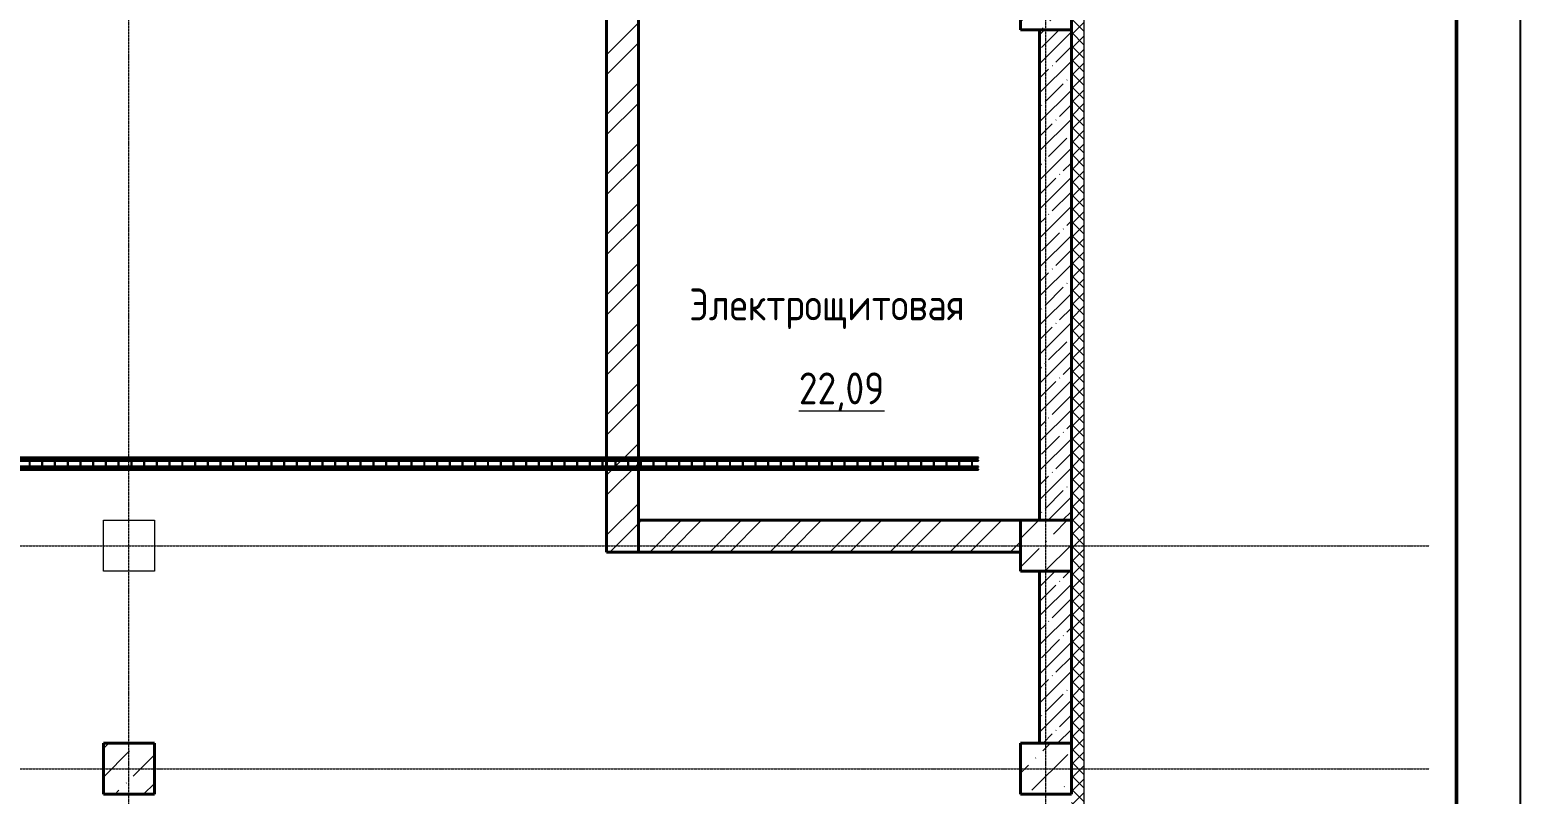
# Model space of a CAD drawing. Header units: millimetres. Extents: x 0 to 351840, y -132678 to 32417.
# Drawn here: x 340091 to 351792, y 9385 to 15385 of the extents above; entities that cross this region are included whole.
import ezdxf

# ---------------------------------------------------------------- set-up
doc = ezdxf.new("R2010")
doc.units = ezdxf.units.MM
doc.linetypes.add('BI_линия_сетки', pattern=[25, 20, -2.5, 0, -2.5])
for name, color, linetype, lineweight in [('KPSP-Рамка', 7, 'Continuous', 70), ('Марки помещений', 7, 'Continuous', 20), ('Несущие колонны', 7, 'Continuous', 18), ('Оси', 7, 'Continuous', 9), ('Перекрытие', 7, 'Continuous', 18), ('Стены внутренние', 7, 'Continuous', 18), ('Стены наружные', 7, 'Continuous', 18), ('Стены несущие', 7, 'Continuous', 18), ('Стены отделка', 7, 'Continuous', 18)]:
    doc.layers.add(name, color=color, linetype=linetype, lineweight=lineweight)
doc.styles.add('GOST Common_1', font='GOST Common.ttf', dxfattribs={"width": 0.9, "height": 250})
pattern_1 = [(45, (5685.96, 5809.43), (-235.7317, 235.7317), []), (45, (5843.12, 5809.43), (-235.7317, 235.7317), [])]

# ---------------------------------------------------------------- blocks, each defined once
blk = doc.blocks.new('*U84')
at = {"color": 7, "linetype": 'ByBlock', "lineweight": 25}
blk.add_lwpolyline([(594, 420), (594, 0), (0, 0), (0, 420)], close=True, dxfattribs=at)
at = {"color": 0, "linetype": 'ByBlock', "lineweight": 50}
blk.add_lwpolyline([(589, 415), (589, 5), (20, 5), (20, 415)], close=True, dxfattribs=at)
blk = doc.blocks.new('_временные_конструкции_колонны_монолитные_прямоугольная - _временная_конструкция_колонна_400x400-V14--01 Подвал__-3_000____Отделочный_')
at = {"layer": 'Несущие колонны', "lineweight": 9}
h = blk.add_hatch(dxfattribs=at)
h.set_pattern_fill('FP_15', color=9, style=0, pattern_type=2)
h.set_pattern_definition([(45, (-40450, -7900), (84.18955, 308.69595), [396.875, -79.375, 3.353, -76.022])])
h.paths.add_polyline_path([(200, -200), (200, 200), (-200, 200), (-200, -200)])
at = {"layer": 'Несущие колонны', "color": 9, "lineweight": 40}
for p, q in [((200, 200), (-200, 200)), ((-200, 200), (-200, -200)), ((200, -200), (200, 200)), ((-200, -200), (200, -200))]:
    blk.add_line(p, q, dxfattribs=at)
blk = doc.blocks.new('_временные_конструкции_колонны_монолитные_прямоугольная - _временная_конструкция_колонна_400x400-V15--01 Подвал__-3_000____Отделочный_')
at = {"layer": 'Несущие колонны', "lineweight": 9}
h = blk.add_hatch(dxfattribs=at)
h.set_pattern_fill('FP_16', color=9, style=0, pattern_type=2)
h.set_pattern_definition([(45, (-47650, -7900), (84.18955, 308.69595), [396.875, -79.375, 3.353, -76.022])])
h.paths.add_polyline_path([(200, -200), (200, 200), (-200, 200), (-200, -200)])
at = {"layer": 'Несущие колонны', "color": 9, "lineweight": 40}
for p, q in [((200, 200), (-200, 200)), ((-200, 200), (-200, -200)), ((200, -200), (200, 200)), ((-200, -200), (200, -200))]:
    blk.add_line(p, q, dxfattribs=at)
blk = doc.blocks.new('_временные_конструкции_колонны_монолитные_прямоугольная - _временная_конструкция_колонна_400x400-V23--01 Подвал__-3_000____Отделочный_')
at = {"layer": 'Несущие колонны', "lineweight": 9}
h = blk.add_hatch(dxfattribs=at)
h.set_pattern_fill('FP_24', color=9, style=0, pattern_type=2)
h.set_pattern_definition([(45, (-47650, -13900), (84.18955, 308.69595), [396.875, -79.375, 3.353, -76.022])])
h.paths.add_polyline_path([(200, -200), (200, 200), (-200, 200), (-200, -200)])
at = {"layer": 'Несущие колонны', "color": 9, "lineweight": 40}
for p, q in [((200, 200), (-200, 200)), ((-200, 200), (-200, -200)), ((200, -200), (200, 200)), ((-200, -200), (200, -200))]:
    blk.add_line(p, q, dxfattribs=at)
blk = doc.blocks.new('_временные_конструкции_колонны_монолитные_прямоугольная - _временная_конструкция_колонна_400x400-V47--01 Подвал__-3_000____Отделочный_')
at = {"layer": 'Несущие колонны', "lineweight": 9}
h = blk.add_hatch(dxfattribs=at)
h.set_pattern_fill('FP_48', color=9, style=0, pattern_type=2)
h.set_pattern_definition([(45, (-47650, -9650), (84.18955, 308.69595), [396.875, -79.375, 3.353, -76.022])])
h.paths.add_polyline_path([(200, -200), (200, 200), (-200, 200), (-200, -200)])
at = {"layer": 'Несущие колонны', "color": 9, "lineweight": 40}
for p, q in [((200, 200), (-200, 200)), ((-200, 200), (-200, -200)), ((200, -200), (200, 200)), ((-200, -200), (200, -200))]:
    blk.add_line(p, q, dxfattribs=at)
blk = doc.blocks.new('Подоснова подвал')
at = {"layer": 'Стены внутренние', "lineweight": 9}
h = blk.add_hatch(dxfattribs=at)
h.set_pattern_fill('FP_47', color=9, style=0, pattern_type=2)
h.set_pattern_definition([(45, (5685.964, 5809.43), (-53.03301, 53.03301), []), (135, (5685.964, 5809.43), (-53.03301, -53.03301), [])])
h.paths.add_polyline_path([(53636, 5609.4), (53636, 21299.4), (53536, 21299.4), (53536, 5609.4)])
h.paths.add_polyline_path([(53536, 22309.4), (53636, 22309.4), (53636, 23749.4), (53536, 23749.4), (53536, 22809.4)])
h.paths.add_polyline_path([(53536, 25259.4), (53636, 25259.4), (53636, 34409.4), (53536, 34409.4), (53536, 25509.4)])
h = blk.add_hatch(dxfattribs=at)
h.set_pattern_fill('FP_37', color=9, angle=45, style=0, pattern_type=2)
h.set_pattern_definition(pattern_1)
h.paths.add_polyline_path([(50136, 15409.4), (50136, 22809.4), (49886, 22809.4), (49886, 15409.4)])
h = blk.add_hatch(dxfattribs=at)
h.set_pattern_fill('FP_38', color=9, angle=45, style=0, pattern_type=2)
h.set_pattern_definition(pattern_1)
h.paths.add_polyline_path([(53136, 15409.4), (53136, 15659.4), (50136, 15659.4), (50136, 15409.4), (52815, 15409.4)])
at = {"layer": 'Стены наружные', "lineweight": 9}
h = blk.add_hatch(dxfattribs=at)
h.set_pattern_fill('FP_40', color=9, style=0, pattern_type=2)
h.set_pattern_definition([(45, (5685.96, 5809.43), (-114.04925, 114.04925), []), (45, (5800.01, 5809.43), (-114.04925, 114.04925), [201.612, -40.322, 3.353, -36.97])])
h.paths.add_polyline_path([(53536, 13909.4), (53536, 15259.4), (53286, 15259.4), (53286, 13909.4)])
h.paths.add_polyline_path([(53286, 15659.4), (53536, 15659.4), (53536, 19509.4), (53286, 19509.4), (53286, 19298)])
at = {"layer": 'Оси', "color": 9, "linetype": 'BI_линия_сетки'}
for p, q in [((46136, 799.9), (46136, 35999.7)), ((53336, 799.9), (53336, 35999.7)), ((-805.2, 15459.4), (56347.2, 15459.4)), ((-805.2, 13709.4), (56347.2, 13709.4))]:
    blk.add_line(p, q, dxfattribs=at)
at = {"layer": 'Перекрытие', "color": 9, "lineweight": 9}
for p, q in [((45936, 15259.4), (45936, 15659.4)), ((45936, 15659.4), (46336, 15659.4)), ((46336, 15659.4), (46336, 15259.4)), ((46336, 15259.4), (45936, 15259.4))]:
    blk.add_line(p, q, dxfattribs=at)
at = {"layer": 'Стены несущие', "color": 9, "lineweight": 40}
for p, q in [((49886, 23059.4), (49886, 15409.4)), ((50136, 22809.4), (50136, 15409.4)), ((53286, 19509.4), (53286, 15659.4)), ((53536, 15659.4), (53536, 19509.4)), ((53136, 15659.4), (50136, 15659.4)), ((49886, 15409.4), (53136, 15409.4)), ((53286, 15259.4), (53286, 13909.4)), ((53536, 13909.4), (53536, 15259.4))]:
    blk.add_line(p, q, dxfattribs=at)
at = {"layer": 'Стены отделка', "color": 9, "lineweight": 9}
blk.add_line((53636, 5509.4), (53636, 21299.4), dxfattribs=at)
at = {"layer": 'Несущие колонны', "color": 9}
for name, p in [('_временные_конструкции_колонны_монолитные_прямоугольная - _временная_конструкция_колонна_400x400-V23--01 Подвал__-3_000____Отделочный_', (53336, 19709.4)), ('_временные_конструкции_колонны_монолитные_прямоугольная - _временная_конструкция_колонна_400x400-V47--01 Подвал__-3_000____Отделочный_', (53336, 15459.4)), ('_временные_конструкции_колонны_монолитные_прямоугольная - _временная_конструкция_колонна_400x400-V14--01 Подвал__-3_000____Отделочный_', (46136, 13709.4)), ('_временные_конструкции_колонны_монолитные_прямоугольная - _временная_конструкция_колонна_400x400-V15--01 Подвал__-3_000____Отделочный_', (53336, 13709.4))]:
    blk.add_blockref(name, p, dxfattribs=at)
at = {"layer": 'Марки помещений', "color": 9, "lineweight": 9, "char_height": 250, "attachment_point": 1, "style": 'GOST Common_1'}
for s, insert, width in [('Электрощитовая', (50535.4, 17478.9), 2958.227), ('\\L22,09', (51395.8, 16819.8), 873.038)]:
    blk.add_mtext(s, dxfattribs=dict(at, insert=insert, width=width))
blk = doc.blocks.new('*U48')
at = {"color": 0, "linetype": 'ByBlock', "lineweight": -2}
for p, q in [((21840, 47), (187, 47)), ((287, 43), (21840, 43)), ((21840, 27), (292, 27)), ((292, 22), (21840, 22)), ((14392, 41), (14392, 43)), ((14392, 40), (14392, 41)), ((14392, 38), (14392, 40)), ((14392, -38), (14392, 38)), ((14487, 43), (14487, 41)), ((14487, 41), (14487, 40)), ((14487, 40), (14487, 38)), ((14487, 38), (14487, -38)), ((14492, 41), (14492, 43)), ((14492, 40), (14492, 41)), ((14492, 38), (14492, 40)), ((14492, -38), (14492, 38)), ((14587, 43), (14587, 41)), ((14587, 41), (14587, 40)), ((14587, 40), (14587, 38)), ((14587, 38), (14587, -38)), ((14592, 41), (14592, 43)), ((14592, 40), (14592, 41)), ((14592, 38), (14592, 40)), ((14592, -38), (14592, 38)), ((14687, 43), (14687, 41)), ((14687, 41), (14687, 40)), ((14687, 40), (14687, 38)), ((14687, 38), (14687, -38)), ((14692, 41), (14692, 43)), ((14692, 40), (14692, 41)), ((14692, 38), (14692, 40)), ((14692, -38), (14692, 38)), ((14787, 43), (14787, 41)), ((14787, 41), (14787, 40)), ((14787, 40), (14787, 38)), ((14787, 38), (14787, -38)), ((14792, 41), (14792, 43)), ((14792, 40), (14792, 41)), ((14792, 38), (14792, 40)), ((14792, -38), (14792, 38)), ((14887, 43), (14887, 41)), ((14887, 41), (14887, 40)), ((14887, 40), (14887, 38)), ((14887, 38), (14887, -38)), ((14892, 41), (14892, 43)), ((14892, 40), (14892, 41)), ((14892, 38), (14892, 40)), ((14892, -38), (14892, 38)), ((14987, 43), (14987, 41)), ((14987, 41), (14987, 40)), ((14987, 40), (14987, 38)), ((14987, 38), (14987, -38)), ((14992, 41), (14992, 43)), ((14992, 40), (14992, 41)), ((14992, 38), (14992, 40)), ((14992, -38), (14992, 38)), ((15087, 43), (15087, 41)), ((15087, 41), (15087, 40)), ((15087, 40), (15087, 38)), ((15087, 38), (15087, -38)), ((15092, 41), (15092, 43)), ((15092, 40), (15092, 41)), ((15092, 38), (15092, 40)), ((15092, -38), (15092, 38)), ((15187, 43), (15187, 41)), ((15187, 41), (15187, 40)), ((15187, 40), (15187, 38)), ((15187, 38), (15187, -38)), ((15192, 41), (15192, 43)), ((15192, 40), (15192, 41)), ((15192, 38), (15192, 40)), ((15192, -38), (15192, 38)), ((15287, 43), (15287, 41)), ((15287, 41), (15287, 40)), ((15287, 40), (15287, 38)), ((15287, 38), (15287, -38)), ((15292, 41), (15292, 43)), ((15292, 40), (15292, 41)), ((15292, 38), (15292, 40)), ((15292, -38), (15292, 38)), ((15387, 43), (15387, 41)), ((15387, 41), (15387, 40)), ((15387, 40), (15387, 38)), ((15387, 38), (15387, -38)), ((15392, 41), (15392, 43)), ((15392, 40), (15392, 41)), ((15392, 38), (15392, 40)), ((15392, -38), (15392, 38)), ((15487, 43), (15487, 41)), ((15487, 41), (15487, 40)), ((15487, 40), (15487, 38)), ((15487, 38), (15487, -38)), ((15492, 41), (15492, 43)), ((15492, 40), (15492, 41)), ((15492, 38), (15492, 40)), ((15492, -38), (15492, 38)), ((15587, 43), (15587, 41)), ((15587, 41), (15587, 40)), ((15587, 40), (15587, 38)), ((15587, 38), (15587, -38)), ((15592, 41), (15592, 43)), ((15592, 40), (15592, 41)), ((15592, 38), (15592, 40)), ((15592, -38), (15592, 38)), ((15687, 43), (15687, 41)), ((15687, 41), (15687, 40)), ((15687, 40), (15687, 38)), ((15687, 38), (15687, -38)), ((15692, 41), (15692, 43)), ((15692, 40), (15692, 41)), ((15692, 38), (15692, 40)), ((15692, -38), (15692, 38)), ((15787, 43), (15787, 41)), ((15787, 41), (15787, 40)), ((15787, 40), (15787, 38)), ((15787, 38), (15787, -38)), ((15792, 41), (15792, 43)), ((15792, 40), (15792, 41)), ((15792, 38), (15792, 40)), ((15792, -38), (15792, 38)), ((15887, 43), (15887, 41)), ((15887, 41), (15887, 40)), ((15887, 40), (15887, 38)), ((15887, 38), (15887, -38)), ((15892, 41), (15892, 43)), ((15892, 40), (15892, 41)), ((15892, 38), (15892, 40)), ((15892, -38), (15892, 38)), ((15987, 43), (15987, 41)), ((15987, 41), (15987, 40)), ((15987, 40), (15987, 38)), ((15987, 38), (15987, -38)), ((15992, 41), (15992, 43)), ((15992, 40), (15992, 41)), ((15992, 38), (15992, 40)), ((15992, -38), (15992, 38)), ((16087, 43), (16087, 41)), ((16087, 41), (16087, 40)), ((16087, 40), (16087, 38)), ((16087, 38), (16087, -38)), ((16092, 41), (16092, 43)), ((16092, 40), (16092, 41)), ((16092, 38), (16092, 40)), ((16092, -38), (16092, 38)), ((16187, 43), (16187, 41)), ((16187, 41), (16187, 40)), ((16187, 40), (16187, 38)), ((16187, 38), (16187, -38)), ((16192, 41), (16192, 43)), ((16192, 40), (16192, 41)), ((16192, 38), (16192, 40)), ((16192, -38), (16192, 38)), ((16287, 43), (16287, 41)), ((16287, 41), (16287, 40)), ((16287, 40), (16287, 38)), ((16287, 38), (16287, -38)), ((16292, 41), (16292, 43)), ((16292, 40), (16292, 41)), ((16292, 38), (16292, 40)), ((16292, -38), (16292, 38)), ((16387, 43), (16387, 41)), ((16387, 41), (16387, 40)), ((16387, 40), (16387, 38)), ((16387, 38), (16387, -38)), ((16392, 41), (16392, 43)), ((16392, 40), (16392, 41)), ((16392, 38), (16392, 40)), ((16392, -38), (16392, 38)), ((16487, 43), (16487, 41)), ((16487, 41), (16487, 40)), ((16487, 40), (16487, 38)), ((16487, 38), (16487, -38)), ((16492, 41), (16492, 43)), ((16492, 40), (16492, 41)), ((16492, 38), (16492, 40)), ((16492, -38), (16492, 38)), ((16587, 43), (16587, 41)), ((16587, 41), (16587, 40)), ((16587, 40), (16587, 38)), ((16587, 38), (16587, -38)), ((16592, 41), (16592, 43)), ((16592, 40), (16592, 41)), ((16592, 38), (16592, 40)), ((16592, -38), (16592, 38)), ((16687, 43), (16687, 41)), ((16687, 41), (16687, 40)), ((16687, 40), (16687, 38)), ((16687, 38), (16687, -38)), ((16692, 41), (16692, 43)), ((16692, 40), (16692, 41)), ((16692, 38), (16692, 40)), ((16692, -38), (16692, 38)), ((16787, 43), (16787, 41)), ((16787, 41), (16787, 40)), ((16787, 40), (16787, 38)), ((16787, 38), (16787, -38)), ((16792, 41), (16792, 43)), ((16792, 40), (16792, 41)), ((16792, 38), (16792, 40)), ((16792, -38), (16792, 38)), ((16887, 43), (16887, 41)), ((16887, 41), (16887, 40)), ((16887, 40), (16887, 38)), ((16887, 38), (16887, -38)), ((16892, 41), (16892, 43)), ((16892, 40), (16892, 41)), ((16892, 38), (16892, 40)), ((16892, -38), (16892, 38)), ((16987, 43), (16987, 41)), ((16987, 41), (16987, 40)), ((16987, 40), (16987, 38)), ((16987, 38), (16987, -38)), ((16992, 41), (16992, 43)), ((16992, 40), (16992, 41)), ((16992, 38), (16992, 40)), ((16992, -38), (16992, 38)), ((17087, 43), (17087, 41)), ((17087, 41), (17087, 40)), ((17087, 40), (17087, 38)), ((17087, 38), (17087, -38)), ((17092, 41), (17092, 43)), ((17092, 40), (17092, 41)), ((17092, 38), (17092, 40)), ((17092, -38), (17092, 38)), ((17187, 43), (17187, 41)), ((17187, 41), (17187, 40)), ((17187, 40), (17187, 38)), ((17187, 38), (17187, -38)), ((17192, 41), (17192, 43)), ((17192, 40), (17192, 41)), ((17192, 38), (17192, 40)), ((17192, -38), (17192, 38)), ((17287, 43), (17287, 41)), ((17287, 41), (17287, 40)), ((17287, 40), (17287, 38)), ((17287, 38), (17287, -38)), ((17292, 41), (17292, 43)), ((17292, 40), (17292, 41)), ((17292, 38), (17292, 40)), ((17292, -38), (17292, 38)), ((17387, 43), (17387, 41)), ((17387, 41), (17387, 40)), ((17387, 40), (17387, 38)), ((17387, 38), (17387, -38)), ((17392, 41), (17392, 43)), ((17392, 40), (17392, 41)), ((17392, 38), (17392, 40)), ((17392, -38), (17392, 38)), ((17487, 43), (17487, 41)), ((17487, 41), (17487, 40)), ((17487, 40), (17487, 38)), ((17487, 38), (17487, -38)), ((17492, 41), (17492, 43)), ((17492, 40), (17492, 41)), ((17492, 38), (17492, 40)), ((17492, -38), (17492, 38)), ((17587, 43), (17587, 41)), ((17587, 41), (17587, 40)), ((17587, 40), (17587, 38)), ((17587, 38), (17587, -38)), ((17592, 41), (17592, 43)), ((17592, 40), (17592, 41)), ((17592, 38), (17592, 40)), ((17592, -38), (17592, 38)), ((17687, 43), (17687, 41)), ((17687, 41), (17687, 40)), ((17687, 40), (17687, 38)), ((17687, 38), (17687, -38)), ((17692, 41), (17692, 43)), ((17692, 40), (17692, 41)), ((17692, 38), (17692, 40)), ((17692, -38), (17692, 38)), ((17787, 43), (17787, 41)), ((17787, 41), (17787, 40)), ((17787, 40), (17787, 38)), ((17787, 38), (17787, -38)), ((17792, 41), (17792, 43)), ((17792, 40), (17792, 41)), ((17792, 38), (17792, 40)), ((17792, -38), (17792, 38)), ((17887, 43), (17887, 41)), ((17887, 41), (17887, 40)), ((17887, 40), (17887, 38)), ((17887, 38), (17887, -38)), ((17892, 41), (17892, 43)), ((17892, 40), (17892, 41)), ((17892, 38), (17892, 40)), ((17892, -38), (17892, 38)), ((17987, 43), (17987, 41)), ((17987, 41), (17987, 40)), ((17987, 40), (17987, 38)), ((17987, 38), (17987, -38)), ((17992, 41), (17992, 43)), ((17992, 40), (17992, 41)), ((17992, 38), (17992, 40)), ((17992, -38), (17992, 38)), ((18087, 43), (18087, 41)), ((18087, 41), (18087, 40)), ((18087, 40), (18087, 38)), ((18087, 38), (18087, -38)), ((18092, 41), (18092, 43)), ((18092, 40), (18092, 41)), ((18092, 38), (18092, 40)), ((18092, -38), (18092, 38)), ((18187, 43), (18187, 41)), ((18187, 41), (18187, 40)), ((18187, 40), (18187, 38)), ((18187, 38), (18187, -38)), ((18192, 41), (18192, 43)), ((18192, 40), (18192, 41)), ((18192, 38), (18192, 40)), ((18192, -38), (18192, 38)), ((18287, 43), (18287, 41)), ((18287, 41), (18287, 40)), ((18287, 40), (18287, 38)), ((18287, 38), (18287, -38)), ((18292, 41), (18292, 43)), ((18292, 40), (18292, 41)), ((18292, 38), (18292, 40)), ((18292, -38), (18292, 38)), ((18387, 43), (18387, 41)), ((18387, 41), (18387, 40)), ((18387, 40), (18387, 38)), ((18387, 38), (18387, -38)), ((18392, 41), (18392, 43)), ((18392, 40), (18392, 41)), ((18392, 38), (18392, 40)), ((18392, -38), (18392, 38)), ((18487, 43), (18487, 41)), ((18487, 41), (18487, 40)), ((18487, 40), (18487, 38)), ((18487, 38), (18487, -38)), ((18492, 41), (18492, 43)), ((18492, 40), (18492, 41)), ((18492, 38), (18492, 40)), ((18492, -38), (18492, 38)), ((18587, 43), (18587, 41)), ((18587, 41), (18587, 40)), ((18587, 40), (18587, 38)), ((18587, 38), (18587, -38)), ((18592, 41), (18592, 43)), ((18592, 40), (18592, 41)), ((18592, 38), (18592, 40)), ((18592, -38), (18592, 38)), ((18687, 43), (18687, 41)), ((18687, 41), (18687, 40)), ((18687, 40), (18687, 38)), ((18687, 38), (18687, -38)), ((18692, 41), (18692, 43)), ((18692, 40), (18692, 41)), ((18692, 38), (18692, 40)), ((18692, -38), (18692, 38)), ((18787, 43), (18787, 41)), ((18787, 41), (18787, 40)), ((18787, 40), (18787, 38)), ((18787, 38), (18787, -38)), ((18792, 41), (18792, 43)), ((18792, 40), (18792, 41)), ((18792, 38), (18792, 40)), ((18792, -38), (18792, 38)), ((18887, 43), (18887, 41)), ((18887, 41), (18887, 40)), ((18887, 40), (18887, 38)), ((18887, 38), (18887, -38)), ((18892, 41), (18892, 43)), ((18892, 40), (18892, 41)), ((18892, 38), (18892, 40)), ((18892, -38), (18892, 38)), ((18987, 43), (18987, 41)), ((18987, 41), (18987, 40)), ((18987, 40), (18987, 38)), ((18987, 38), (18987, -38)), ((18992, 41), (18992, 43)), ((18992, 40), (18992, 41)), ((18992, 38), (18992, 40)), ((18992, -38), (18992, 38)), ((19087, 43), (19087, 41)), ((19087, 41), (19087, 40)), ((19087, 40), (19087, 38)), ((19087, 38), (19087, -38)), ((19092, 41), (19092, 43)), ((19092, 40), (19092, 41)), ((19092, 38), (19092, 40)), ((19092, -38), (19092, 38)), ((19187, 43), (19187, 41)), ((19187, 41), (19187, 40)), ((19187, 40), (19187, 38)), ((19187, 38), (19187, -38)), ((19192, 41), (19192, 43)), ((19192, 40), (19192, 41)), ((19192, 38), (19192, 40)), ((19192, -38), (19192, 38)), ((19287, 43), (19287, 41)), ((19287, 41), (19287, 40)), ((19287, 40), (19287, 38)), ((19287, 38), (19287, -38)), ((19292, 41), (19292, 43)), ((19292, 40), (19292, 41)), ((19292, 38), (19292, 40)), ((19292, -38), (19292, 38)), ((19387, 43), (19387, 41)), ((19387, 41), (19387, 40)), ((19387, 40), (19387, 38)), ((19387, 38), (19387, -38)), ((19392, 41), (19392, 43)), ((19392, 40), (19392, 41)), ((19392, 38), (19392, 40)), ((19392, -38), (19392, 38)), ((19487, 43), (19487, 41)), ((19487, 41), (19487, 40)), ((19487, 40), (19487, 38)), ((19487, 38), (19487, -38)), ((19492, 41), (19492, 43)), ((19492, 40), (19492, 41)), ((19492, 38), (19492, 40)), ((19492, -38), (19492, 38)), ((19587, 43), (19587, 41)), ((19587, 41), (19587, 40)), ((19587, 40), (19587, 38)), ((19587, 38), (19587, -38)), ((19592, 41), (19592, 43)), ((19592, 40), (19592, 41)), ((19592, 38), (19592, 40)), ((19592, -38), (19592, 38)), ((19687, 43), (19687, 41)), ((19687, 41), (19687, 40)), ((19687, 40), (19687, 38)), ((19687, 38), (19687, -38)), ((19692, 41), (19692, 43)), ((19692, 40), (19692, 41)), ((19692, 38), (19692, 40)), ((19692, -38), (19692, 38)), ((19787, 43), (19787, 41)), ((19787, 41), (19787, 40)), ((19787, 40), (19787, 38)), ((19787, 38), (19787, -38)), ((19792, 41), (19792, 43)), ((19792, 40), (19792, 41)), ((19792, 38), (19792, 40)), ((19792, -38), (19792, 38)), ((19887, 43), (19887, 41)), ((19887, 41), (19887, 40)), ((19887, 40), (19887, 38)), ((19887, 38), (19887, -38)), ((19892, 41), (19892, 43)), ((19892, 40), (19892, 41)), ((19892, 38), (19892, 40)), ((19892, -38), (19892, 38)), ((19987, 43), (19987, 41)), ((19987, 41), (19987, 40)), ((19987, 40), (19987, 38)), ((19987, 38), (19987, -38)), ((19992, 41), (19992, 43)), ((19992, 40), (19992, 41)), ((19992, 38), (19992, 40)), ((19992, -38), (19992, 38)), ((20087, 43), (20087, 41)), ((20087, 41), (20087, 40)), ((20087, 40), (20087, 38)), ((20087, 38), (20087, -38)), ((20092, 41), (20092, 43)), ((20092, 40), (20092, 41)), ((20092, 38), (20092, 40)), ((20092, -38), (20092, 38)), ((20187, 43), (20187, 41)), ((20187, 41), (20187, 40)), ((20187, 40), (20187, 38)), ((20187, 38), (20187, -38)), ((20192, 41), (20192, 43)), ((20192, 40), (20192, 41)), ((20192, 38), (20192, 40)), ((20192, -38), (20192, 38)), ((20287, 43), (20287, 41)), ((20287, 41), (20287, 40)), ((20287, 40), (20287, 38)), ((20287, 38), (20287, -38)), ((20292, 41), (20292, 43)), ((20292, 40), (20292, 41)), ((20292, 38), (20292, 40)), ((20292, -38), (20292, 38)), ((20387, 43), (20387, 41)), ((20387, 41), (20387, 40)), ((20387, 40), (20387, 38)), ((20387, 38), (20387, -38)), ((20392, 41), (20392, 43)), ((20392, 40), (20392, 41)), ((20392, 38), (20392, 40)), ((20392, -38), (20392, 38)), ((20487, 43), (20487, 41)), ((20487, 41), (20487, 40)), ((20487, 40), (20487, 38)), ((20487, 38), (20487, -38)), ((20492, 41), (20492, 43)), ((20492, 40), (20492, 41)), ((20492, 38), (20492, 40)), ((20492, -38), (20492, 38)), ((20587, 43), (20587, 41)), ((20587, 41), (20587, 40)), ((20587, 40), (20587, 38)), ((20587, 38), (20587, -38)), ((20592, 41), (20592, 43)), ((20592, 40), (20592, 41)), ((20592, 38), (20592, 40)), ((20592, -38), (20592, 38)), ((20687, 43), (20687, 41)), ((20687, 41), (20687, 40)), ((20687, 40), (20687, 38)), ((20687, 38), (20687, -38)), ((20692, 41), (20692, 43)), ((20692, 40), (20692, 41)), ((20692, 38), (20692, 40)), ((20692, -38), (20692, 38)), ((20787, 43), (20787, 41)), ((20787, 41), (20787, 40)), ((20787, 40), (20787, 38)), ((20787, 38), (20787, -38)), ((20792, 41), (20792, 43)), ((20792, 40), (20792, 41)), ((20792, 38), (20792, 40)), ((20792, -38), (20792, 38)), ((20887, 43), (20887, 41)), ((20887, 41), (20887, 40)), ((20887, 40), (20887, 38)), ((20887, 38), (20887, -38)), ((20892, 41), (20892, 43)), ((20892, 40), (20892, 41)), ((20892, 38), (20892, 40)), ((20892, -38), (20892, 38)), ((20987, 43), (20987, 41)), ((20987, 41), (20987, 40)), ((20987, 40), (20987, 38)), ((20987, 38), (20987, -38)), ((20992, 41), (20992, 43)), ((20992, 40), (20992, 41)), ((20992, 38), (20992, 40)), ((20992, -38), (20992, 38)), ((21087, 43), (21087, 41)), ((21087, 41), (21087, 40)), ((21087, 40), (21087, 38)), ((21087, 38), (21087, -38)), ((21092, 41), (21092, 43)), ((21092, 40), (21092, 41)), ((21092, 38), (21092, 40)), ((21092, -38), (21092, 38)), ((21187, 43), (21187, 41)), ((21187, 41), (21187, 40)), ((21187, 40), (21187, 38)), ((21187, 38), (21187, -38)), ((21192, 41), (21192, 43)), ((21192, 40), (21192, 41)), ((21192, 38), (21192, 40)), ((21192, -38), (21192, 38)), ((21287, 43), (21287, 41)), ((21287, 41), (21287, 40)), ((21287, 40), (21287, 38)), ((21287, 38), (21287, -38)), ((21292, 41), (21292, 43)), ((21292, 40), (21292, 41)), ((21292, 38), (21292, 40)), ((21292, -38), (21292, 38)), ((21387, 43), (21387, 41)), ((21387, 41), (21387, 40)), ((21387, 40), (21387, 38)), ((21387, 38), (21387, -38)), ((21392, 41), (21392, 43)), ((21392, 40), (21392, 41)), ((21392, 38), (21392, 40)), ((21392, -38), (21392, 38)), ((21487, 43), (21487, 41)), ((21487, 41), (21487, 40)), ((21487, 40), (21487, 38)), ((21487, 38), (21487, -38)), ((21492, 41), (21492, 43)), ((21492, 40), (21492, 41)), ((21492, 38), (21492, 40)), ((21492, -38), (21492, 38)), ((21587, 43), (21587, 41)), ((21587, 41), (21587, 40)), ((21587, 40), (21587, 38)), ((21587, 38), (21587, -38)), ((21592, 41), (21592, 43)), ((21592, 40), (21592, 41)), ((21592, 38), (21592, 40)), ((21592, -38), (21592, 38)), ((21687, 43), (21687, 41)), ((21687, 41), (21687, 40)), ((21687, 40), (21687, 38)), ((21687, 38), (21687, -38)), ((21692, 41), (21692, 43)), ((21692, 40), (21692, 41)), ((21692, 38), (21692, 40)), ((21692, -38), (21692, 38)), ((21787, 43), (21787, 41)), ((21787, 41), (21787, 40)), ((21787, 40), (21787, 38)), ((21787, 38), (21787, -38)), ((21792, 41), (21792, 43)), ((21792, 40), (21792, 41)), ((21792, 38), (21792, 40)), ((21792, -38), (21792, 38)), ((21840, 47), (21837, 47)), ((21840, 43), (21840, 47)), ((21840, 22), (21840, 27)), ((187, -48), (21840, -48)), ((21840, -43), (287, -43)), ((21840, -23), (292, -23)), ((292, -28), (21840, -28)), ((14392, -40), (14392, -38)), ((14392, -41), (14392, -40)), ((14392, -43), (14392, -41)), ((14487, -38), (14487, -40)), ((14487, -40), (14487, -41)), ((14487, -41), (14487, -43)), ((14492, -40), (14492, -38)), ((14492, -41), (14492, -40)), ((14492, -43), (14492, -41)), ((14587, -38), (14587, -40)), ((14587, -40), (14587, -41)), ((14587, -41), (14587, -43)), ((14592, -40), (14592, -38)), ((14592, -41), (14592, -40)), ((14592, -43), (14592, -41)), ((14687, -38), (14687, -40)), ((14687, -40), (14687, -41)), ((14687, -41), (14687, -43)), ((14692, -40), (14692, -38)), ((14692, -41), (14692, -40)), ((14692, -43), (14692, -41)), ((14787, -38), (14787, -40)), ((14787, -40), (14787, -41)), ((14787, -41), (14787, -43)), ((14792, -40), (14792, -38)), ((14792, -41), (14792, -40)), ((14792, -43), (14792, -41)), ((14887, -38), (14887, -40)), ((14887, -40), (14887, -41)), ((14887, -41), (14887, -43)), ((14892, -40), (14892, -38)), ((14892, -41), (14892, -40)), ((14892, -43), (14892, -41)), ((14987, -38), (14987, -40)), ((14987, -40), (14987, -41)), ((14987, -41), (14987, -43)), ((14992, -40), (14992, -38)), ((14992, -41), (14992, -40)), ((14992, -43), (14992, -41)), ((15087, -38), (15087, -40)), ((15087, -40), (15087, -41)), ((15087, -41), (15087, -43)), ((15092, -40), (15092, -38)), ((15092, -41), (15092, -40)), ((15092, -43), (15092, -41)), ((15187, -38), (15187, -40)), ((15187, -40), (15187, -41)), ((15187, -41), (15187, -43)), ((15192, -40), (15192, -38)), ((15192, -41), (15192, -40)), ((15192, -43), (15192, -41)), ((15287, -38), (15287, -40)), ((15287, -40), (15287, -41)), ((15287, -41), (15287, -43)), ((15292, -40), (15292, -38)), ((15292, -41), (15292, -40)), ((15292, -43), (15292, -41)), ((15387, -38), (15387, -40)), ((15387, -40), (15387, -41)), ((15387, -41), (15387, -43)), ((15392, -40), (15392, -38)), ((15392, -41), (15392, -40)), ((15392, -43), (15392, -41)), ((15487, -38), (15487, -40)), ((15487, -40), (15487, -41)), ((15487, -41), (15487, -43)), ((15492, -40), (15492, -38)), ((15492, -41), (15492, -40)), ((15492, -43), (15492, -41)), ((15587, -38), (15587, -40)), ((15587, -40), (15587, -41)), ((15587, -41), (15587, -43)), ((15592, -40), (15592, -38)), ((15592, -41), (15592, -40)), ((15592, -43), (15592, -41)), ((15687, -38), (15687, -40)), ((15687, -40), (15687, -41)), ((15687, -41), (15687, -43)), ((15692, -40), (15692, -38)), ((15692, -41), (15692, -40)), ((15692, -43), (15692, -41)), ((15787, -38), (15787, -40)), ((15787, -40), (15787, -41)), ((15787, -41), (15787, -43)), ((15792, -40), (15792, -38)), ((15792, -41), (15792, -40)), ((15792, -43), (15792, -41)), ((15887, -38), (15887, -40)), ((15887, -40), (15887, -41)), ((15887, -41), (15887, -43)), ((15892, -40), (15892, -38)), ((15892, -41), (15892, -40)), ((15892, -43), (15892, -41)), ((15987, -38), (15987, -40)), ((15987, -40), (15987, -41)), ((15987, -41), (15987, -43)), ((15992, -40), (15992, -38)), ((15992, -41), (15992, -40)), ((15992, -43), (15992, -41)), ((16087, -38), (16087, -40)), ((16087, -40), (16087, -41)), ((16087, -41), (16087, -43)), ((16092, -40), (16092, -38)), ((16092, -41), (16092, -40)), ((16092, -43), (16092, -41)), ((16187, -38), (16187, -40)), ((16187, -40), (16187, -41)), ((16187, -41), (16187, -43)), ((16192, -40), (16192, -38)), ((16192, -41), (16192, -40)), ((16192, -43), (16192, -41)), ((16287, -38), (16287, -40)), ((16287, -40), (16287, -41)), ((16287, -41), (16287, -43)), ((16292, -40), (16292, -38)), ((16292, -41), (16292, -40)), ((16292, -43), (16292, -41)), ((16387, -38), (16387, -40)), ((16387, -40), (16387, -41)), ((16387, -41), (16387, -43)), ((16392, -40), (16392, -38)), ((16392, -41), (16392, -40)), ((16392, -43), (16392, -41)), ((16487, -38), (16487, -40)), ((16487, -40), (16487, -41)), ((16487, -41), (16487, -43)), ((16492, -40), (16492, -38)), ((16492, -41), (16492, -40)), ((16492, -43), (16492, -41)), ((16587, -38), (16587, -40)), ((16587, -40), (16587, -41)), ((16587, -41), (16587, -43)), ((16592, -40), (16592, -38)), ((16592, -41), (16592, -40)), ((16592, -43), (16592, -41)), ((16687, -38), (16687, -40)), ((16687, -40), (16687, -41)), ((16687, -41), (16687, -43)), ((16692, -40), (16692, -38)), ((16692, -41), (16692, -40)), ((16692, -43), (16692, -41)), ((16787, -38), (16787, -40)), ((16787, -40), (16787, -41)), ((16787, -41), (16787, -43)), ((16792, -40), (16792, -38)), ((16792, -41), (16792, -40)), ((16792, -43), (16792, -41)), ((16887, -38), (16887, -40)), ((16887, -40), (16887, -41)), ((16887, -41), (16887, -43)), ((16892, -40), (16892, -38)), ((16892, -41), (16892, -40)), ((16892, -43), (16892, -41)), ((16987, -38), (16987, -40)), ((16987, -40), (16987, -41)), ((16987, -41), (16987, -43)), ((16992, -40), (16992, -38)), ((16992, -41), (16992, -40)), ((16992, -43), (16992, -41)), ((17087, -38), (17087, -40)), ((17087, -40), (17087, -41)), ((17087, -41), (17087, -43)), ((17092, -40), (17092, -38)), ((17092, -41), (17092, -40)), ((17092, -43), (17092, -41)), ((17187, -38), (17187, -40)), ((17187, -40), (17187, -41)), ((17187, -41), (17187, -43)), ((17192, -40), (17192, -38)), ((17192, -41), (17192, -40)), ((17192, -43), (17192, -41)), ((17287, -38), (17287, -40)), ((17287, -40), (17287, -41)), ((17287, -41), (17287, -43)), ((17292, -40), (17292, -38)), ((17292, -41), (17292, -40)), ((17292, -43), (17292, -41)), ((17387, -38), (17387, -40)), ((17387, -40), (17387, -41)), ((17387, -41), (17387, -43)), ((17392, -40), (17392, -38)), ((17392, -41), (17392, -40)), ((17392, -43), (17392, -41)), ((17487, -38), (17487, -40)), ((17487, -40), (17487, -41)), ((17487, -41), (17487, -43)), ((17492, -40), (17492, -38)), ((17492, -41), (17492, -40)), ((17492, -43), (17492, -41)), ((17587, -38), (17587, -40)), ((17587, -40), (17587, -41)), ((17587, -41), (17587, -43)), ((17592, -40), (17592, -38)), ((17592, -41), (17592, -40)), ((17592, -43), (17592, -41)), ((17687, -38), (17687, -40)), ((17687, -40), (17687, -41)), ((17687, -41), (17687, -43)), ((17692, -40), (17692, -38)), ((17692, -41), (17692, -40)), ((17692, -43), (17692, -41)), ((17787, -38), (17787, -40)), ((17787, -40), (17787, -41)), ((17787, -41), (17787, -43)), ((17792, -40), (17792, -38)), ((17792, -41), (17792, -40)), ((17792, -43), (17792, -41)), ((17887, -38), (17887, -40)), ((17887, -40), (17887, -41)), ((17887, -41), (17887, -43)), ((17892, -40), (17892, -38)), ((17892, -41), (17892, -40)), ((17892, -43), (17892, -41)), ((17987, -38), (17987, -40)), ((17987, -40), (17987, -41)), ((17987, -41), (17987, -43)), ((17992, -40), (17992, -38)), ((17992, -41), (17992, -40)), ((17992, -43), (17992, -41)), ((18087, -38), (18087, -40)), ((18087, -40), (18087, -41)), ((18087, -41), (18087, -43)), ((18092, -40), (18092, -38)), ((18092, -41), (18092, -40)), ((18092, -43), (18092, -41)), ((18187, -38), (18187, -40)), ((18187, -40), (18187, -41)), ((18187, -41), (18187, -43)), ((18192, -40), (18192, -38)), ((18192, -41), (18192, -40)), ((18192, -43), (18192, -41)), ((18287, -38), (18287, -40)), ((18287, -40), (18287, -41)), ((18287, -41), (18287, -43)), ((18292, -40), (18292, -38)), ((18292, -41), (18292, -40)), ((18292, -43), (18292, -41)), ((18387, -38), (18387, -40)), ((18387, -40), (18387, -41)), ((18387, -41), (18387, -43)), ((18392, -40), (18392, -38)), ((18392, -41), (18392, -40)), ((18392, -43), (18392, -41)), ((18487, -38), (18487, -40)), ((18487, -40), (18487, -41)), ((18487, -41), (18487, -43)), ((18492, -40), (18492, -38)), ((18492, -41), (18492, -40)), ((18492, -43), (18492, -41)), ((18587, -38), (18587, -40)), ((18587, -40), (18587, -41)), ((18587, -41), (18587, -43)), ((18592, -40), (18592, -38)), ((18592, -41), (18592, -40)), ((18592, -43), (18592, -41)), ((18687, -38), (18687, -40)), ((18687, -40), (18687, -41)), ((18687, -41), (18687, -43)), ((18692, -40), (18692, -38)), ((18692, -41), (18692, -40)), ((18692, -43), (18692, -41)), ((18787, -38), (18787, -40)), ((18787, -40), (18787, -41)), ((18787, -41), (18787, -43)), ((18792, -40), (18792, -38)), ((18792, -41), (18792, -40)), ((18792, -43), (18792, -41)), ((18887, -38), (18887, -40)), ((18887, -40), (18887, -41)), ((18887, -41), (18887, -43)), ((18892, -40), (18892, -38)), ((18892, -41), (18892, -40)), ((18892, -43), (18892, -41)), ((18987, -38), (18987, -40)), ((18987, -40), (18987, -41)), ((18987, -41), (18987, -43)), ((18992, -40), (18992, -38)), ((18992, -41), (18992, -40)), ((18992, -43), (18992, -41)), ((19087, -38), (19087, -40)), ((19087, -40), (19087, -41)), ((19087, -41), (19087, -43)), ((19092, -40), (19092, -38)), ((19092, -41), (19092, -40)), ((19092, -43), (19092, -41)), ((19187, -38), (19187, -40)), ((19187, -40), (19187, -41)), ((19187, -41), (19187, -43)), ((19192, -40), (19192, -38)), ((19192, -41), (19192, -40)), ((19192, -43), (19192, -41)), ((19287, -38), (19287, -40)), ((19287, -40), (19287, -41)), ((19287, -41), (19287, -43)), ((19292, -40), (19292, -38)), ((19292, -41), (19292, -40)), ((19292, -43), (19292, -41)), ((19387, -38), (19387, -40)), ((19387, -40), (19387, -41)), ((19387, -41), (19387, -43)), ((19392, -40), (19392, -38)), ((19392, -41), (19392, -40)), ((19392, -43), (19392, -41)), ((19487, -38), (19487, -40)), ((19487, -40), (19487, -41)), ((19487, -41), (19487, -43)), ((19492, -40), (19492, -38)), ((19492, -41), (19492, -40)), ((19492, -43), (19492, -41)), ((19587, -38), (19587, -40)), ((19587, -40), (19587, -41)), ((19587, -41), (19587, -43)), ((19592, -40), (19592, -38)), ((19592, -41), (19592, -40)), ((19592, -43), (19592, -41)), ((19687, -38), (19687, -40)), ((19687, -40), (19687, -41)), ((19687, -41), (19687, -43)), ((19692, -40), (19692, -38)), ((19692, -41), (19692, -40)), ((19692, -43), (19692, -41)), ((19787, -38), (19787, -40)), ((19787, -40), (19787, -41)), ((19787, -41), (19787, -43)), ((19792, -40), (19792, -38)), ((19792, -41), (19792, -40)), ((19792, -43), (19792, -41)), ((19887, -38), (19887, -40)), ((19887, -40), (19887, -41)), ((19887, -41), (19887, -43)), ((19892, -40), (19892, -38)), ((19892, -41), (19892, -40)), ((19892, -43), (19892, -41)), ((19987, -38), (19987, -40)), ((19987, -40), (19987, -41)), ((19987, -41), (19987, -43)), ((19992, -40), (19992, -38)), ((19992, -41), (19992, -40)), ((19992, -43), (19992, -41)), ((20087, -38), (20087, -40)), ((20087, -40), (20087, -41)), ((20087, -41), (20087, -43)), ((20092, -40), (20092, -38)), ((20092, -41), (20092, -40)), ((20092, -43), (20092, -41)), ((20187, -38), (20187, -40)), ((20187, -40), (20187, -41)), ((20187, -41), (20187, -43)), ((20192, -40), (20192, -38)), ((20192, -41), (20192, -40)), ((20192, -43), (20192, -41)), ((20287, -38), (20287, -40)), ((20287, -40), (20287, -41)), ((20287, -41), (20287, -43)), ((20292, -40), (20292, -38)), ((20292, -41), (20292, -40)), ((20292, -43), (20292, -41)), ((20387, -38), (20387, -40)), ((20387, -40), (20387, -41)), ((20387, -41), (20387, -43)), ((20392, -40), (20392, -38)), ((20392, -41), (20392, -40)), ((20392, -43), (20392, -41)), ((20487, -38), (20487, -40)), ((20487, -40), (20487, -41)), ((20487, -41), (20487, -43)), ((20492, -40), (20492, -38)), ((20492, -41), (20492, -40)), ((20492, -43), (20492, -41)), ((20587, -38), (20587, -40)), ((20587, -40), (20587, -41)), ((20587, -41), (20587, -43)), ((20592, -40), (20592, -38)), ((20592, -41), (20592, -40)), ((20592, -43), (20592, -41)), ((20687, -38), (20687, -40)), ((20687, -40), (20687, -41)), ((20687, -41), (20687, -43)), ((20692, -40), (20692, -38)), ((20692, -41), (20692, -40)), ((20692, -43), (20692, -41)), ((20787, -38), (20787, -40)), ((20787, -40), (20787, -41)), ((20787, -41), (20787, -43)), ((20792, -40), (20792, -38)), ((20792, -41), (20792, -40)), ((20792, -43), (20792, -41)), ((20887, -38), (20887, -40)), ((20887, -40), (20887, -41)), ((20887, -41), (20887, -43)), ((20892, -40), (20892, -38)), ((20892, -41), (20892, -40)), ((20892, -43), (20892, -41)), ((20987, -38), (20987, -40)), ((20987, -40), (20987, -41)), ((20987, -41), (20987, -43)), ((20992, -40), (20992, -38)), ((20992, -41), (20992, -40)), ((20992, -43), (20992, -41)), ((21087, -38), (21087, -40)), ((21087, -40), (21087, -41)), ((21087, -41), (21087, -43)), ((21092, -40), (21092, -38)), ((21092, -41), (21092, -40)), ((21092, -43), (21092, -41)), ((21187, -38), (21187, -40)), ((21187, -40), (21187, -41)), ((21187, -41), (21187, -43)), ((21192, -40), (21192, -38)), ((21192, -41), (21192, -40)), ((21192, -43), (21192, -41)), ((21287, -38), (21287, -40)), ((21287, -40), (21287, -41)), ((21287, -41), (21287, -43)), ((21292, -40), (21292, -38)), ((21292, -41), (21292, -40)), ((21292, -43), (21292, -41)), ((21387, -38), (21387, -40)), ((21387, -40), (21387, -41)), ((21387, -41), (21387, -43)), ((21392, -40), (21392, -38)), ((21392, -41), (21392, -40)), ((21392, -43), (21392, -41)), ((21487, -38), (21487, -40)), ((21487, -40), (21487, -41)), ((21487, -41), (21487, -43)), ((21492, -40), (21492, -38)), ((21492, -41), (21492, -40)), ((21492, -43), (21492, -41)), ((21587, -38), (21587, -40)), ((21587, -40), (21587, -41)), ((21587, -41), (21587, -43)), ((21592, -40), (21592, -38)), ((21592, -41), (21592, -40)), ((21592, -43), (21592, -41)), ((21687, -38), (21687, -40)), ((21687, -40), (21687, -41)), ((21687, -41), (21687, -43)), ((21692, -40), (21692, -38)), ((21692, -41), (21692, -40)), ((21692, -43), (21692, -41)), ((21787, -38), (21787, -40)), ((21787, -40), (21787, -41)), ((21787, -41), (21787, -43)), ((21792, -40), (21792, -38)), ((21792, -41), (21792, -40)), ((21792, -43), (21792, -41)), ((21837, -48), (21840, -48)), ((21840, -28), (21840, -23)), ((21840, -48), (21840, -43))]:
    blk.add_line(p, q, dxfattribs=at)
for centre, start, end in [((14490, 40), 180, 0), ((14590, 40), 180, 0), ((14690, 40), 180, 0), ((14790, 40), 180, 0), ((14890, 40), 180, 0), ((14990, 40), 180, 0), ((15090, 40), 180, 0), ((15190, 40), 180, 0), ((15290, 40), 180, 0), ((15390, 40), 180, 0), ((15490, 40), 180, 0), ((15590, 40), 180, 0), ((15690, 40), 180, 0), ((15790, 40), 180, 0), ((15890, 40), 180, 0), ((15990, 40), 180, 0), ((16090, 40), 180, 0), ((16190, 40), 180, 0), ((16290, 40), 180, 0), ((16390, 40), 180, 0), ((16490, 40), 180, 0), ((16590, 40), 180, 0), ((16690, 40), 180, 0), ((16790, 40), 180, 0), ((16890, 40), 180, 0), ((16990, 40), 180, 0), ((17090, 40), 180, 0), ((17190, 40), 180, 0), ((17290, 40), 180, 0), ((17390, 40), 180, 0), ((17490, 40), 180, 0), ((17590, 40), 180, 0), ((17690, 40), 180, 0), ((17790, 40), 180, 0), ((17890, 40), 180, 0), ((17990, 40), 180, 0), ((18090, 40), 180, 0), ((18190, 40), 180, 0), ((18290, 40), 180, 0), ((18390, 40), 180, 0), ((18490, 40), 180, 0), ((18590, 40), 180, 0), ((18690, 40), 180, 0), ((18790, 40), 180, 0), ((18890, 40), 180, 0), ((18990, 40), 180, 0), ((19090, 40), 180, 0), ((19190, 40), 180, 0), ((19290, 40), 180, 0), ((19390, 40), 180, 0), ((19490, 40), 180, 0), ((19590, 40), 180, 0), ((19690, 40), 180, 0), ((19790, 40), 180, 0), ((19890, 40), 180, 0), ((19990, 40), 180, 0), ((20090, 40), 180, 0), ((20190, 40), 180, 0), ((20290, 40), 180, 0), ((20390, 40), 180, 0), ((20490, 40), 180, 0), ((20590, 40), 180, 0), ((20690, 40), 180, 0), ((20790, 40), 180, 0), ((20890, 40), 180, 0), ((20990, 40), 180, 0), ((21090, 40), 180, 0), ((21190, 40), 180, 0), ((21290, 40), 180, 0), ((21390, 40), 180, 0), ((21490, 40), 180, 0), ((21590, 40), 180, 0), ((21690, 40), 180, 0), ((21790, 40), 180, 0), ((14490, -40), 0, 180), ((14590, -40), 0, 180), ((14690, -40), 0, 180), ((14790, -40), 0, 180), ((14890, -40), 0, 180), ((14990, -40), 0, 180), ((15090, -40), 0, 180), ((15190, -40), 0, 180), ((15290, -40), 0, 180), ((15390, -40), 0, 180), ((15490, -40), 0, 180), ((15590, -40), 0, 180), ((15690, -40), 0, 180), ((15790, -40), 0, 180), ((15890, -40), 0, 180), ((15990, -40), 0, 180), ((16090, -40), 0, 180), ((16190, -40), 0, 180), ((16290, -40), 0, 180), ((16390, -40), 0, 180), ((16490, -40), 0, 180), ((16590, -40), 0, 180), ((16690, -40), 0, 180), ((16790, -40), 0, 180), ((16890, -40), 0, 180), ((16990, -40), 0, 180), ((17090, -40), 0, 180), ((17190, -40), 0, 180), ((17290, -40), 0, 180), ((17390, -40), 0, 180), ((17490, -40), 0, 180), ((17590, -40), 0, 180), ((17690, -40), 0, 180), ((17790, -40), 0, 180), ((17890, -40), 0, 180), ((17990, -40), 0, 180), ((18090, -40), 0, 180), ((18190, -40), 0, 180), ((18290, -40), 0, 180), ((18390, -40), 0, 180), ((18490, -40), 0, 180), ((18590, -40), 0, 180), ((18690, -40), 0, 180), ((18790, -40), 0, 180), ((18890, -40), 0, 180), ((18990, -40), 0, 180), ((19090, -40), 0, 180), ((19190, -40), 0, 180), ((19290, -40), 0, 180), ((19390, -40), 0, 180), ((19490, -40), 0, 180), ((19590, -40), 0, 180), ((19690, -40), 0, 180), ((19790, -40), 0, 180), ((19890, -40), 0, 180), ((19990, -40), 0, 180), ((20090, -40), 0, 180), ((20190, -40), 0, 180), ((20290, -40), 0, 180), ((20390, -40), 0, 180), ((20490, -40), 0, 180), ((20590, -40), 0, 180), ((20690, -40), 0, 180), ((20790, -40), 0, 180), ((20890, -40), 0, 180), ((20990, -40), 0, 180), ((21090, -40), 0, 180), ((21190, -40), 0, 180), ((21290, -40), 0, 180), ((21390, -40), 0, 180), ((21490, -40), 0, 180), ((21590, -40), 0, 180), ((21690, -40), 0, 180), ((21790, -40), 0, 180)]:
    blk.add_arc(centre, 2.5, start, end, dxfattribs=at)

msp = doc.modelspace()

# ---------------------------------------------------------------- block references
msp.add_blockref('Подоснова подвал', (294733, -4124))
at = {"color": 1}
msp.add_blockref('*U48', (325699, 11980), dxfattribs=at)
at = {"layer": 'KPSP-Рамка', "xscale": 100, "yscale": 100, "zscale": 100}
msp.add_blockref('*U84', (292392, -9583), dxfattribs=at)

doc.saveas('drawing.dxf')
